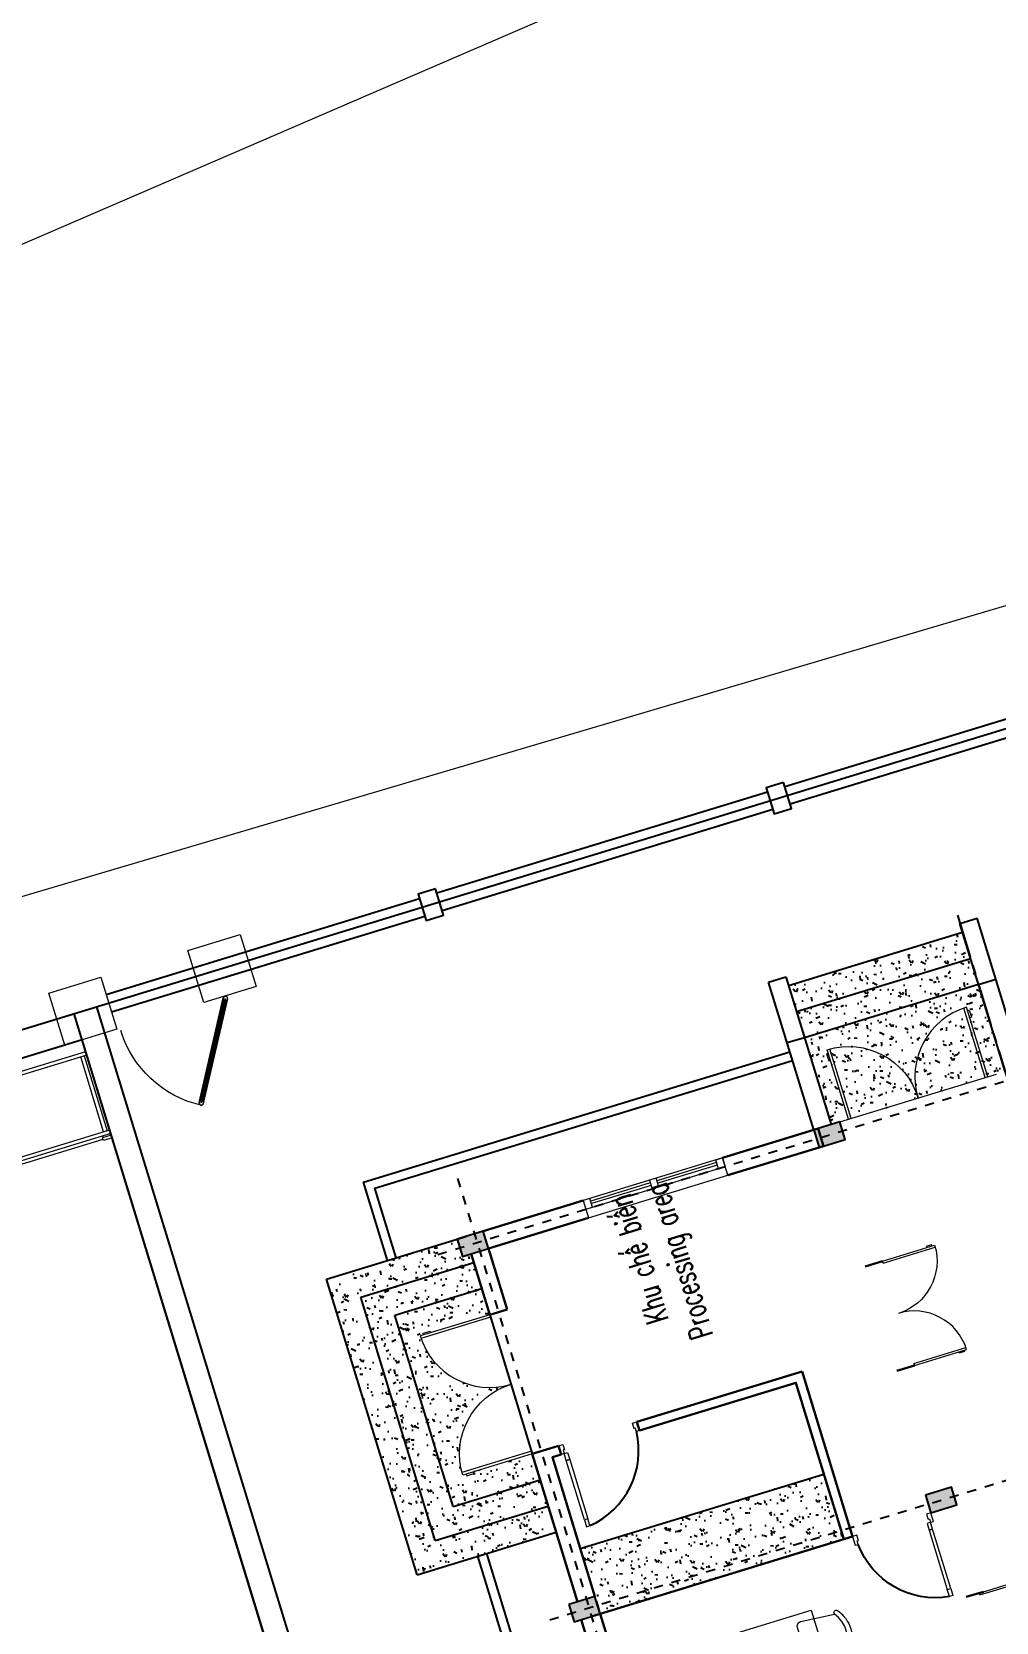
# Model space of a CAD drawing. Header units: inches. Extents: x 543393 to 2689207, y 1841861 to 9121372.
# Drawn here: x 547495.62 to 547506.22, y 1842000.31 to 1842017.8 of the extents above; entities that cross this region are included whole.
import ezdxf

# ---------------------------------------------------------------- set-up
doc = ezdxf.new("R2010")
doc.units = ezdxf.units.IN
doc.header["$MEASUREMENT"] = 0
doc.linetypes.add('ACAD_ISO04W100', pattern=[30, 24, -3, 0, -3])
doc.linetypes.add('DASHDOT', pattern=[1, 0.5, -0.25, 0, -0.25])
for name, color, linetype, lineweight in [('00', 5, 'Continuous', 9), ('02 Xref Nha dieu hanh$0$Noi that 003', 24, 'Continuous', 9), ('A-Door', 254, 'Continuous', 13), ('A-Wall', 3, 'Continuous', 30), ('A310G', 5, 'Continuous', 9), ('CUA', 2, 'Continuous', 9), ('H. RAO', 5, 'Continuous', 9), ('Kich thuoc', 8, 'Continuous', 18), ('Level 30', 7, 'Continuous', 0)]:
    doc.layers.add(name, color=color, linetype=linetype, lineweight=lineweight)
for name, color, linetype in [('0_Central_Road', 9, 'Continuous'), ('Duong', 4, 'Continuous'), ('KICHTHUOCTHACH', 161, 'Continuous'), ('LAPMOI', 4, 'Continuous'), ('NET THAY', 4, 'Continuous'), ('NT', 1, 'Continuous'), ('QUYEN', 7, 'Continuous')]:
    doc.layers.add(name, color=color, linetype=linetype)
doc.styles.add('DIM', font='vnsimli.shx', dxfattribs={"width": 0.65})
pattern_1 = [(49.99999999999999, (-436097.4102830218, -62237.63004785349), (364.369337992008, -31.87817107780617), [38.1, -419.1]), (355, (-436097.4102830218, -62237.63004785349), (-70.48684284993868, 382.1136904780703), [30.48, -335.28116834]), (100.4514447, (-436067.0462690218, -62240.28655485349), (293.8824941807065, 350.2355038243902), [32.38001759999999, -356.1804891999999]), (46.18420000000001, (-436097.4102830218, -62136.03004785349), (542.1580817842598, -84.0846558654543), [57.15, -628.65]), (96.63555760999994, (-436052.2304830218, -62143.03704785349), (474.808268103006, 494.8522491954431), [48.57004628, -534.27121632]), (351.1841511700001, (-436097.4102830218, -62136.03004785349), (474.8082681299541, 494.8522491710653), [45.71993414, -502.91946384]), (21, (-436046.6102830218, -62161.43004785349), (303.228782538265, -204.5303963741752), [38.1, -419.1]), (326.0000000000001, (-436046.6102830218, -62161.43004785349), (123.6040566952941, 368.3759322446385), [30.48, -335.28]), (71.45144499999999, (-436021.3412178218, -62178.47424765349), (426.8328385574323, 163.8455377718105), [32.3800176, -356.1798752]), (37.50000000000001, (-436097.4102830218, -62237.63004785349), (6.177206501183633, 169.1100777463062), [0, -331.216, 0, -340.36, 0, -336.55]), (7.499999999999999, (-436097.4102830218, -62237.63004785349), (133.6393250206115, 200.361149636239), [0, -194.056, 0, -323.596, 0, -128.27]), (327.5, (-436210.6942830218, -62237.63004785349), (271.1811903337428, -11.45748798534689), [0, -127, 0, -396.24, 0, -525.78]), (317.5, (-436261.4942830218, -62237.63004785349), (296.2583627720361, 50.85298206666606), [0, -165.1, 0, -263.144, 0, -373.38])]

# ---------------------------------------------------------------- blocks, each defined once
blk = doc.blocks.new('HR')
at = {"layer": 'LAPMOI'}
for points in [[(197004.9371607055, 65096.24289840326), (197204.9371607055, 65096.24289840326), (197204.9371607055, 65396.24289840326), (197004.9371607055, 65396.24289840326)], [(201004.9371607055, 65096.24289840326), (201204.9371607055, 65096.24289840326), (201204.9371607055, 65396.24289840326), (201004.9371607055, 65396.24289840326)]]:
    blk.add_lwpolyline(points, close=True, dxfattribs=at)
for points in [[(197204.9371607055, 65346.24289840326), (201004.9371607055, 65346.24289840326)], [(197204.9371607055, 65146.24289840326), (201004.9371607055, 65146.24289840326)]]:
    blk.add_lwpolyline(points, dxfattribs=at)
blk = doc.blocks.new('Cong_Tram')
at = {"layer": 'H. RAO'}
for p, q in [((780, 9025), (780.0000000000036, 13958.25327212953)), ((1680, 9025), (1680, 13958.25327212951)), ((-175, 9181.2512237884), (-175, 11781.2512237884)), ((-175, 11781.2512237884), (175.0000000000036, 11781.25122378839)), ((-75, 11681.2512237884), (175, 11681.2512237884)), ((-75, 9281.2512237884), (-75, 11681.2512237884)), ((175, 11681.2512237884), (175, 9181.2512237884)), ((475, 11681.2512237884), (475, 9181.2512237884)), ((175, 9281.2512237884), (-75, 9281.2512237884)), ((175, 9181.251223788415), (-175, 9181.2512237884)), ((1720, 8995), (1700, 8995)), ((1720, 9005), (1719.999999999996, 8905)), ((1750, 9005), (1720, 9005)), ((1750, 9005), (1749.999999999996, 8905)), ((1719.999999999996, 8915), (1699.999999999996, 8915)), ((1749.999999999996, 8905), (1719.999999999996, 8905)), ((1728.427946884247, 8716.117096656875), (1728.427946884254, 8773.549628058594)), ((1742.515379712953, 8773.549628058594), (1728.427946884254, 8773.549628058594)), ((1734.999999999996, 8773.549628058594), (1734.999999999996, 8905)), ((1742.515379712953, 8716.117096656875), (1742.515379712953, 8773.549628058594)), ((1769.942982168141, 8748.451174256581), (1742.51537971295, 8748.451174256581)), ((1769.942982168141, 8824.833362357735), (2009.942982168141, 8824.833362357735)), ((1769.942982168141, 8664.833362357735), (1769.942982168141, 8824.833362357735)), ((2009.942982168141, 8664.833362357735), (2009.942982168141, 8824.833362357735)), ((1742.515379712953, 8716.117096656875), (1728.427946884247, 8716.117096656875)), ((1734.999999999996, 8716.117096656875), (1734.999999999996, 2425)), ((1769.942982168141, 8741.215550458888), (1742.51537971295, 8741.215550458888)), ((1769.942982168141, 8664.833362357735), (2009.942982168141, 8664.833362357735)), ((1719.999999999996, 2415), (1699.999999999996, 2415)), ((1720, 2335), (1700, 2335)), ((1720, 2325), (1719.999999999996, 2425)), ((1749.999999999996, 2425), (1719.999999999996, 2425)), ((1750, 2325), (1720, 2325)), ((1750, 2325), (1749.999999999996, 2425)), ((1659.409976465628, 1296.650635094615), (637.5, 706.6506350946147)), ((1671.909976465628, 1275), (650, 685)), ((1648.919595408719, 1284.820508075878), (652.9903810566757, 709.820508075878)), ((1684.409976465628, 1253.349364905385), (662.5, 663.3493649053853)), ((1647.066841632593, 1272.203814800596), (664.8431348328013, 705.1166932752822)), ((1647.066841632593, 1272.203814800596), (664.8431348330341, 705.1166932752822)), ((1668.919595408719, 1250.179491924355), (672.9903810566757, 675.1794919243548)), ((1657.066841632593, 1254.883306724951), (674.8431348328013, 687.796185199637)), ((1657.066841632593, 1254.883306724951), (674.8431348330341, 687.796185199637))]:
    blk.add_line(p, q, dxfattribs=at)
for points in [[(25, 12525), (25, 11925), (625, 11925), (625, 12525)], [(175, 11881.2512237884), (175, 11681.2512237884), (475, 11681.2512237884), (475, 11881.2512237884)], [(175, 9081.2512237884), (175, 9281.2512237884), (475, 9281.2512237884), (475, 9081.2512237884)], [(25, 9025), (25, 8425), (625, 8425), (625, 9025)], [(760, 9025), (760, 2325), (800, 2325), (800, 9025)], [(800, 8995), (800, 8955), (1660, 8955), (1660, 8995)], [(1660, 9025), (1660, 2325), (1700, 2325), (1700, 9025)], [(800, 7895), (800, 7855), (1660, 7855), (1660, 7895)], [(800, 6795), (800, 6755), (1660, 6755), (1660, 6795)], [(800, 5695), (800, 5655), (1660, 5655), (1660, 5695)], [(800, 4595), (800, 4555), (1660, 4555), (1660, 4595)], [(800, 3495), (800, 3455), (1660, 3455), (1660, 3495)], [(25, 2525), (25, 1925), (625, 1925), (625, 2525)], [(800, 2395), (800, 2355), (1660, 2355), (1660, 2395)], [(25, 925), (25, 325), (625, 325), (625, 925)]]:
    blk.add_lwpolyline(points, close=True, dxfattribs=at)
for centre, radius in [((1671.909976465628, 1275), 25), ((1671.909976465628, 1275), 22), ((650, 685), 25), ((650, 685), 22)]:
    blk.add_circle(centre, radius, dxfattribs=at)
blk.add_arc((650, 685), 1205.000000000007, 29.9999999980972, 90, dxfattribs=at)
blk = doc.blocks.new('D800')
at = {"layer": 'CUA'}
for p, q in [((0, 800), (-800, 800)), ((0, 770), (-799.4373021069332, 770)), ((-759.6220223050914, 819.6199698164128), (-678.5231775331195, 819.6199698164128)), ((-759.6220223050914, 799.9999999999964), (-759.6220223050914, 819.6199698164128)), ((-678.5231775331195, 819.6199698164128), (-678.5231775331195, 800)), ((0, 770), (0, 800))]:
    blk.add_line(p, q, dxfattribs=at)
blk.add_arc((0, 800), 800, 180, 270, dxfattribs=at)
blk = doc.blocks.new('A$C7DB75F4D')
at = {"layer": 'A-Door'}
for points in [[(624.9999986886978, 939.9999987788397), (624.9999986886978, 859.9999987788397), (664.9999986886978, 859.9999987788397), (664.9999986886978, 939.9999987788397)], [(624.9999986886978, 179.9999987788397), (624.9999986886978, 859.9999987788397), (664.9999986886978, 859.9999987788397), (664.9999986886978, 179.9999987788397)], [(624.9999986886978, 99.99999877883965), (624.9999986886978, 179.9999987788397), (664.9999986886978, 179.9999987788397), (664.9999986886978, 99.99999877883965)], [(-165.0000013113022, 99.99999877883965), (-165.0000013113022, 59.99999877883965), (-150.0000013113022, 59.99999877883965), (-150.0000013113022, 49.99999877883965), (-150.0000013113022, -1.221160346176475e-06), (-200.0000013113022, -1.221160346176475e-06), (-200.0000013113022, 99.99999877883965)], [(664.9999986886978, 99.99999877883965), (699.9999986886978, 99.99999877883965), (699.9999986886978, -1.221160346176475e-06), (649.9999986886978, -1.221160346176475e-06), (649.9999986886978, 49.99999877883965), (649.9999986886978, 59.99999877883965), (664.9999986886978, 59.99999877883965)]]:
    blk.add_lwpolyline(points, close=True, dxfattribs=at)
at = {"layer": 'NT', "color": 1}
blk.add_arc((732.7361624520785, 47.18860666957081), 899.288197890312, 96.88065241804014, 176.633324203001, dxfattribs=at)
blk = doc.blocks.new('02 Xref Nha dieu hanh$0$ban6c 900x1800')
blk.add_lwpolyline([(-450.0000000046275, 1800.000000018546), (450.0000000046275, 1800.000000018546), (450.0000000046275, 0), (-450.0000000046275, 0)], close=True)
for points in [[(-683.725932845422, 1250.271042899156, -0.8233942001588791), (-725.6365506955626, 1218.014209606619, -0.3402715766636783), (-725.6365507088904, 1693.994522030487, -0.8233942001248692), (-683.7259328434811, 1661.737688758476, 0.3402715766599266)], [(683.7259328454202, 1250.271042899156, 0.8233942001588791), (725.6365506955608, 1218.014209606619, 0.3402715766636783), (725.6365507088885, 1693.994522030487, 0.8233942001248692), (683.7259328434793, 1661.737688758476, -0.3402715766599266)], [(-683.725932845422, 676.9904676676233, -0.8233942001588791), (-725.6365506955626, 644.7336343750867, -0.3402715766636783), (-725.6365507088904, 1120.713946798955, -0.8233942001248692), (-683.7259328434811, 1088.457113526943, 0.3402715766599266)], [(683.7259328454202, 676.9904676676233, 0.8233942001588791), (725.6365506955608, 644.7336343750867, 0.3402715766636783), (725.6365507088885, 1120.713946798955, 0.8233942001248692), (683.7259328434793, 1088.457113526943, -0.3402715766599266)], [(-683.725932845422, 118.9938080693319, -0.8233942001588791), (-725.6365506955626, 86.73697477679525, -0.3402715766636783), (-725.6365507088904, 562.7172872006631, -0.8233942001248692), (-683.7259328434811, 530.460453928652, 0.3402715766599266)], [(683.7259328454202, 118.9938080693319, 0.8233942001588791), (725.6365506955608, 86.73697477679525, 0.3402715766636783), (725.6365507088885, 562.7172872006631, 0.8233942001248692), (683.7259328434793, 530.460453928652, -0.3402715766599266)]]:
    blk.add_lwpolyline(points, format="xyb", close=True)
for points in [[(-683.7259328432574, 1661.737688759174), (-302.5429396864201, 1693.994522027933, -0.4142135623729238), (-249.6562383083019, 1641.107820649784), (-249.6562383082874, 1270.900911003097, -0.4142135623730849), (-302.5429396864201, 1218.014209624962), (-683.7259328458476, 1250.271042900196)], [(683.7259328432556, 1661.737688759174), (302.5429396864183, 1693.994522027933, 0.4142135623729238), (249.6562383083001, 1641.107820649784), (249.6562383082855, 1270.900911003097, 0.4142135623730849), (302.5429396864183, 1218.014209624962), (683.7259328458458, 1250.271042900196)], [(-683.7259328432574, 1088.457113527642), (-302.5429396864201, 1120.713946796401, -0.4142135623729238), (-249.6562383083019, 1067.827245418252), (-249.6562383082874, 697.620335771564, -0.4142135623730849), (-302.5429396864201, 644.7336343934294), (-683.7259328458476, 676.9904676686638)], [(683.7259328432556, 1088.457113527642), (302.5429396864183, 1120.713946796401, 0.4142135623729238), (249.6562383083001, 1067.827245418252), (249.6562383082855, 697.620335771564, 0.4142135623730849), (302.5429396864183, 644.7336343934294), (683.7259328458458, 676.9904676686638)], [(-683.7259328432574, 530.4604539293505), (-302.5429396864201, 562.7172871981093, -0.4142135623729238), (-249.6562383083019, 509.8305858199601), (-249.6562383082874, 139.6236761732725, -0.4142135623730849), (-302.5429396864201, 86.73697479513794), (-683.7259328458476, 118.9938080703723)], [(683.7259328432556, 530.4604539293505), (302.5429396864183, 562.7172871981093, 0.4142135623729238), (249.6562383083001, 509.8305858199601), (249.6562383082855, 139.6236761732725, 0.4142135623730849), (302.5429396864183, 86.73697479513794), (683.7259328458458, 118.9938080703723)]]:
    blk.add_lwpolyline(points, format="xyb")
blk = doc.blocks.new('NVP')
at = {"layer": 'KICHTHUOCTHACH'}
h = blk.add_hatch(dxfattribs=at)
h.set_pattern_fill('AR-CONC', color=8, scale=2)
h.set_pattern_definition(pattern_1)
h.paths.add_polyline_path([(213893.5373812887, 8974.369935470699), (213993.5373812887, 8974.369935470699), (213993.5373812887, 10474.3699354707), (213893.5373812887, 10474.3699354707)])
h.paths.add_polyline_path([(213893.5373812887, 10474.3699354707), (210593.5373812887, 10474.3699354707), (210593.5373812887, 8874.370605780183), (210893.5373812887, 8874.370857146241), (210893.5373812887, 10174.3699354707), (213693.5373812887, 10174.3699354707), (213693.5373812887, 8874.369935470699), (213793.5373812887, 8874.369935470699), (213793.5373812887, 8974.369935470699), (213893.5373812887, 8974.369935470699)])
h.paths.add_polyline_path([(210893.5373812887, 10174.3699354707), (210893.5373812887, 8874.370857146241), (211193.5373812887, 8874.3711085123), (211193.5373812887, 9874.369935470699), (213393.5373812887, 9874.369935470699), (213393.5373812887, 8874.369935470699), (213693.5373812887, 8874.369935470699), (213693.5373812887, 10174.3699354707)], flags=17)
h.paths.add_polyline_path([(211193.5373812887, 9874.369935470699), (211193.5373812887, 8874.3711085123), (211493.5373812887, 8874.371359878358), (211493.5373812887, 9552.893113003818), (211473.9174114722, 9552.893113003818), (211473.9174114722, 9633.99195777579), (211493.5373812887, 9674.369935470699, -0.4142133783146879), (212293.5373812888, 8874.370438202815, -0.4142137464316418), (213093.5373812887, 9674.370940934932), (213093.5373812887, 9633.992963240024), (213113.1573511051, 9633.992963240024), (213113.1573511051, 9552.894118468052), (213093.537352215, 8874.369935470699), (213393.5373812887, 8874.369935470699), (213393.5373812887, 9874.369935470699)], flags=16)
h = blk.add_hatch(dxfattribs=at)
h.set_pattern_fill('AR-CONC', color=8, scale=2)
h.set_pattern_definition(pattern_1)
h.paths.add_polyline_path([(209693.5373812885, 8674.369935470699), (209793.5373812887, 8674.369935470699), (210343.5373812887, 8674.369935470699), (210343.5373812887, 5874.369935470961), (209693.5373812885, 5874.369935470961)])
h.paths.add_polyline_path([(209593.5373812887, 8674.369935470699), (209693.5373812885, 8674.369935470699), (209693.5373812885, 5874.369935470961), (209593.5373812887, 5874.369935470961)])
h = blk.add_hatch(dxfattribs=at)
h.set_pattern_fill('AR-CONC', color=8, scale=2)
h.set_pattern_definition([(49.99999999999999, (-385191.5149544009, -62237.63004785349), (364.369337992008, -31.87817107780617), [38.1, -419.1]), (355, (-385191.5149544009, -62237.63004785349), (-70.48684284993868, 382.1136904780703), [30.48, -335.28116834]), (100.4514447, (-385161.1509404008, -62240.28655485349), (293.8824941807065, 350.2355038243902), [32.3800176, -356.1804892]), (46.18420000000001, (-385191.5149544009, -62136.03004785349), (542.1580817842598, -84.0846558654543), [57.15, -628.65]), (96.63555760999995, (-385146.3351544008, -62143.03704785349), (474.808268103006, 494.8522491954431), [48.57004628, -534.27121632]), (351.1841511700001, (-385191.5149544009, -62136.03004785349), (474.8082681299541, 494.8522491710653), [45.71993414, -502.91946384]), (21, (-385140.7149544008, -62161.43004785349), (303.228782538265, -204.5303963741752), [38.1, -419.1]), (326.0000000000001, (-385140.7149544008, -62161.43004785349), (123.6040566952941, 368.3759322446385), [30.48, -335.28]), (71.45144499999999, (-385115.4458892008, -62178.47424765349), (426.8328385574323, 163.8455377718105), [32.3800176, -356.1798752]), (37.50000000000001, (-385191.5149544009, -62237.63004785349), (6.177206501183633, 169.1100777463062), [0, -331.216, 0, -340.36, 0, -336.55]), (7.499999999999999, (-385191.5149544009, -62237.63004785349), (133.6393250206115, 200.361149636239), [0, -194.056, 0, -323.596, 0, -128.27]), (327.5, (-385304.7989544009, -62237.63004785349), (271.1811903337428, -11.45748798534689), [0, -127, 0, -396.24, 0, -525.78]), (317.5, (-385355.5989544009, -62237.63004785349), (296.2583627720361, 50.85298206666606), [0, -165.1, 0, -263.144, 0, -373.38])])
h.paths.add_polyline_path([(214993.5373812887, 4674.376822600032), (213993.5373812887, 4674.376822600032), (213993.5373812887, 4574.369935470961), (213993.5373812887, 2774.371787071817), (213993.5373812887, 2674.37178707205), (214993.5373812887, 2674.37178707205)])
h.paths.add_polyline_path([(214993.5373812887, 2674.37178707205), (215293.5373812887, 2674.37178707205), (215293.5373812887, 4674.376822600032), (214993.5373812887, 4674.376822600032)])
h.paths.add_polyline_path([(215293.5373812887, 2674.37178707205), (215593.5373812887, 2674.37178707205), (215593.5373812887, 4674.376822600032), (215293.5373812887, 4674.376822600032)])
at = {"layer": 'NET THAY'}
h = blk.add_hatch(color=8, dxfattribs=at)
h.dxf.hatch_style = 1
h.paths.add_polyline_path([(209793.5373812887, 8974.369935470699), (209593.5373812887, 8974.369935470699), (209593.5373812887, 8674.369935470699), (209793.5373812887, 8674.369935470699)])
h = blk.add_hatch(color=8, dxfattribs=at)
h.dxf.hatch_style = 1
h.paths.add_polyline_path([(213993.5373812887, 8974.369935470699), (213793.5373812887, 8974.369935470699), (213793.5373812887, 8674.369935470699), (213993.5373812887, 8674.369935470699)])
h = blk.add_hatch(color=8, dxfattribs=at)
h.dxf.hatch_style = 1
h.paths.add_polyline_path([(209793.5373812887, 4874.369935470961), (209593.5373812887, 4874.369935470961), (209593.5373812887, 4574.369935470961), (209793.5373812887, 4574.369935470961)])
h = blk.add_hatch(color=8, dxfattribs=at)
h.dxf.hatch_style = 1
h.paths.add_polyline_path([(213993.5373812887, 4874.369935470961), (213793.5373812887, 4874.369935470961), (213793.5373812887, 4574.369935470961), (213993.5373812887, 4574.369935470961)])
at = {"layer": 'A-Wall'}
for p, q in [((209593.5373812887, 8894.369935470582), (209193.5373812887, 8894.369935470626)), ((209593.5373812887, 8774.369935470699), (209593.5373812884, 5774.369935470961)), ((209793.5373812887, 8874.369935470699), (211493.5373812887, 8874.371359878358)), ((211493.5373812887, 8874.371359878358), (211493.5373812887, 8674.369935470699)), ((213793.5373812887, 8874.369935470699), (213093.5373812887, 8874.369935470699)), ((213093.5373812887, 8874.369935470699), (213093.5373812887, 8674.369935470699)), ((209593.5373812887, 8674.369935470699), (209193.5373812887, 8674.369935470742)), ((209743.5373812887, 8674.369935470699), (209643.5373812887, 8674.369935470699)), ((211393.5373812887, 8574.369935470699), (211493.5373812887, 8574.369935470699)), ((211493.5373812887, 8674.369935470699), (211493.5373812888, 8574.369935470699)), ((213093.5373812887, 8674.369935470699), (213793.5373812887, 8674.369935470699)), ((213793.5373812887, 8674.369935470699), (213793.5373812887, 7524.369935470713)), ((213993.5373812887, 7524.369935470713), (213993.5373812887, 8674.369935470699)), ((211393.5373812887, 7674.369935470699), (211493.5373812887, 7674.369935470699)), ((211493.5373812888, 7674.369935470699), (211493.5373812887, 5774.369935470961)), ((211493.5373812887, 5774.369935470961), (209593.5373812887, 5774.369935470961)), ((213793.5373812887, 5924.369935470713), (213793.5373812887, 4824.376822600032)), ((213993.5373812887, 4824.376822600032), (213993.5373812887, 5924.369935470713)), ((208593.5373337084, 4574.375314402285), (208593.5374288669, 4774.375314402285)), ((211193.5373184498, 4574.379124663865), (211193.5375595136, 4774.376822599814)), ((212393.5374441275, 4574.379124663865), (212393.5372030637, 4774.376822599814)), ((213793.5373812887, 4824.376822600032), (213993.5373812887, 4824.376822600032))]:
    blk.add_line(p, q, dxfattribs=at)
for points in [[(209793.5373812887, 8674.369935470699), (211393.5373812887, 8674.369935470699), (211393.5373812887, 8574.369935470699)], [(211393.5373812887, 7674.369935470699), (211393.5373812887, 5874.369935470961), (209593.5373812887, 5874.369935470961)]]:
    blk.add_lwpolyline(points, dxfattribs=at)
at = {"layer": 'A310G'}
blk.add_line((213993.5373812887, 4574.369935470961), (213993.5373812887, 2774.371787071817), dxfattribs=at)
at = {"layer": 'CUA'}
blk.add_lwpolyline([(213993.5373812887, 5924.369935470713), (213993.5373812887, 7524.369935470713), (213793.5373812887, 7524.369935470713), (213793.5373812887, 5924.369935470713)], close=True, dxfattribs=at)
at = {"layer": 'CUA', "color": 8}
for points in [[(213893.5373812887, 7524.369935470713), (213893.5373812887, 5924.369935470713)], [(213934.3430501483, 6763.062899724078), (213934.3430501483, 7446.984006963983)], [(213963.5373812887, 6763.062899724078), (213963.5373812887, 7446.984006963983)], [(213934.3430501483, 6001.755863977443), (213934.3430501483, 6685.676971217348)], [(213963.5373812887, 6001.755863977443), (213963.5373812887, 6685.676971217348)]]:
    blk.add_lwpolyline(points, dxfattribs=at)
for points in [[(213893.5373812887, 7524.369935470713), (213893.5373812887, 7446.984006963983), (213993.5373812887, 7446.984006963983), (213993.5373812887, 7524.369935470713)], [(213893.5373812887, 6763.062899724078), (213893.5373812887, 6685.676971217348), (213993.5373812887, 6685.676971217348), (213993.5373812887, 6763.062899724078)], [(213893.5373812887, 5924.369935470713), (213893.5373812887, 6001.755863977443), (213993.5373812887, 6001.755863977443), (213993.5373812887, 5924.369935470713)]]:
    blk.add_lwpolyline(points, close=True, dxfattribs=at)
at = {"layer": 'KICHTHUOCTHACH'}
for p, q in [((213093.5373812887, 8874.370940934932), (211493.5373812887, 8874.370940934932)), ((214993.5373812887, 4674.376822600032), (214993.5373812887, 4874.376822600032)), ((214993.5373812887, 2674.37178707205), (214993.5373812887, 2474.37178707205))]:
    blk.add_line(p, q, dxfattribs=at)
at = {"layer": 'NET THAY'}
for p, q in [((210593.5373812887, 10474.3699354707), (213993.5373812887, 10474.3699354707)), ((210593.5373812887, 10474.3699354707), (210593.5373812887, 8874.369935470699)), ((213993.5373812887, 10474.3699354707), (213993.5373812887, 8874.369935470699)), ((210893.5373812887, 10174.3699354707), (213693.5373812887, 10174.3699354707)), ((210893.5373812887, 10174.3699354707), (210893.5373812887, 8874.369935470699)), ((213693.5373812887, 10174.3699354707), (213693.5373812887, 8874.369935470699)), ((211193.5373812887, 9874.369935470699), (213393.5373812887, 9874.369935470699)), ((211193.5373812887, 9874.369935470699), (211193.5373812887, 8874.369935470699)), ((213393.5373812887, 9874.369935470699), (213393.5373812887, 8874.369935470699)), ((210343.5373812887, 8674.369935470699), (210343.5373812887, 5874.369935470961)), ((213993.5373812887, 4674.376822600032), (213993.5373812887, 4874.376822600032)), ((213993.5373812887, 4874.376822600032), (215693.5373812887, 4874.376822600032)), ((215693.5373812887, 4874.376822600032), (215693.5373812887, 4674.376822600032)), ((215693.5373812887, 4674.376822600032), (213993.5373812887, 4674.376822600032)), ((214993.5373812887, 2674.37178707205), (214993.5373812887, 4674.369935470713)), ((215593.5373812887, 4674.369935470713), (215593.5373812887, 2674.37178707205)), ((213993.5373812887, 2674.37178707205), (215693.5373812887, 2674.37178707205)), ((215693.5373812887, 2674.37178707205), (215693.5373812887, 2474.37178707205)), ((213993.5373812887, 2474.37178707205), (215693.5373812887, 2474.37178707205))]:
    blk.add_line(p, q, dxfattribs=at)
for points in [[(201793.5373812887, 9774.369935470699), (210593.5373812887, 9774.369935470699)], [(201793.5373812887, 9674.369935470699), (210593.5373812887, 9674.369935470699)], [(213993.5373812887, 9774.369935470699), (214893.5373812887, 9774.369935470699), (214893.5373812887, 4874.376822600032)], [(213993.5373812887, 9674.369935470699), (214793.5373812887, 9674.369935470699), (214793.5373812887, 4874.376822600032)], [(215293.5373812887, 4674.369935470713), (215293.5373812887, 2674.37178707205)]]:
    blk.add_lwpolyline(points, dxfattribs=at)
at = {"layer": 'NET THAY', "color": 8, "linetype": 'ACAD_ISO04W100', "ltscale": 0.2}
for points in [[(209693.5373812887, 9224.952519790328), (209693.5373812887, -4042.156749153975)], [(213893.5373812887, 9224.952519790328), (213893.5373812887, -4042.156749153975)], [(214628.6289398652, 8774.369935470699), (183809.0231012125, 8774.369935470699)]]:
    blk.add_lwpolyline(points, dxfattribs=at)
at = {"layer": 'NET THAY'}
for points in [[(209793.5373812887, 8974.369935470699), (209593.5373812887, 8974.369935470699), (209593.5373812887, 8674.369935470699), (209793.5373812887, 8674.369935470699)], [(213993.5373812887, 8974.369935470699), (213793.5373812887, 8974.369935470699), (213793.5373812887, 8674.369935470699), (213993.5373812887, 8674.369935470699)], [(209793.5373812887, 4874.369935470961), (209593.5373812887, 4874.369935470961), (209593.5373812887, 4574.369935470961), (209793.5373812887, 4574.369935470961)], [(213993.5373812887, 4874.369935470961), (213793.5373812887, 4874.369935470961), (213793.5373812887, 4574.369935470961), (213993.5373812887, 4574.369935470961)]]:
    blk.add_lwpolyline(points, close=True, dxfattribs=at)
at = {"layer": 'NET THAY', "color": 8, "linetype": 'ACAD_ISO04W100', "ltscale": 20}
blk.add_lwpolyline([(215789.4850455991, 2674.37178707205), (182467.4850455991, 2674.37178707205)], dxfattribs=at)
at = {"layer": '00'}
for p, rotation in [((212293.5373812887, 8874.370940934932), 270), ((213993.5373812887, 3674.374304836041), 180)]:
    blk.add_blockref('D800', p, dxfattribs=dict(at, rotation=rotation))
at = {"layer": '00', "xscale": -0.7499999999994081, "yscale": 0.7499999999994081, "zscale": 0.7499999999994081, "rotation": 269.9999279888618}
for p in [(207993.5373812876, 4624.375765764424), (211793.5373054465, 4574.377122403159)]:
    blk.add_blockref('D800', p, dxfattribs=at)
at = {"layer": '02 Xref Nha dieu hanh$0$Noi that 003', "color": 2, "rotation": 90.00000578131493}
blk.add_blockref('02 Xref Nha dieu hanh$0$ban6c 900x1800', (208953.8907955494, 6896.475142983174, -1.359272256857016e-08), dxfattribs=at)
at = {"layer": 'A-Wall', "rotation": 90.00000000000001}
blk.add_blockref('A$C7DB75F4D', (211493.5373800675, 7874.369936782001), dxfattribs=at)
at = {"layer": 'CUA', "xscale": -1, "rotation": 90}
blk.add_blockref('D800', (212293.5373812887, 8874.369935470699), dxfattribs=at)
at = {"layer": 'CUA', "xscale": 0.7499999999994081, "yscale": 0.7499999999994081, "zscale": 0.7499999999994081, "rotation": 89.99992798886176}
blk.add_blockref('D800', (211793.5373054474, 4574.377876500985), dxfattribs=at)
at = {"layer": 'CUA', "xscale": -1}
blk.add_blockref('D800', (213993.5363758244, 3674.374304836041), dxfattribs=at)
at = {"layer": 'QUYEN', "xscale": -1, "rotation": 90}
blk.add_blockref('A$C7DB75F4D', (209593.5373800672, 5574.369934159658), dxfattribs=at)
at = {"layer": 'Kich thuoc', "insert": (213929.7057627579, 6506.161324442313), "char_height": 250, "attachment_point": 9, "style": 'DIM'}
blk.add_mtext_dynamic_manual_height_columns('\\pi834.82;Khu chế biến\\PProcessing area', width=3191.607251020148, gutter_width=1666.666666666667, heights=[0], dxfattribs=at)

msp = doc.modelspace()

# ---------------------------------------------------------------- linework, layer by layer
at = {"layer": '0_Central_Road', "linetype": 'DASHDOT', "ltscale": 1000}
msp.add_lwpolyline([(547542.1076814103, 1841963.565721434), (547526.0159363034, 1842016.159026516), (547425.6105356929, 1841985.438422221), (547461.3049521117, 1841868.776909131), (547533.023095405, 1841890.720197913)], dxfattribs=at)
at = {"layer": 'Duong', "color": 8}
msp.add_lwpolyline([(547482.2397520982, 1842002.660441537), (547482.5030715637, 1842001.799823817, -0.414213562373095), (547482.0119596659, 1842000.875697688), (547441.3621160472, 1841988.438241606), (547476.0383638665, 1841875.104450364), (547531.5195195181, 1841892.079778566), (547519.7403621, 1841930.578077886, -0.4142135623730951), (547521.5588034515, 1841933.999842204), (547531.3698454539, 1841937.00168411), (547530.0473965834, 1841941.323897546), (547520.2363545808, 1841938.32205564, -0.4142135623730951), (547516.8145902624, 1841940.140496992), (547509.2953566397, 1841964.715914093, -0.414213562373095), (547512.4411274449, 1841970.635316601), (547536.8826706791, 1841978.113589418), (547526.0982756858, 1842013.360666241), (547513.552381819, 1842009.522053591), (547522.2126664583, 1841981.217293037, -0.4142135623730951), (547520.3942251068, 1841977.795528719), (547511.1186785742, 1841974.957530037, -0.414213562373095), (547505.1992760671, 1841978.103300842), (547496.3341873991, 1842007.077430732)], format="xyb", dxfattribs=at)
at = {"layer": 'Duong'}
for points in [[(547482.4883749951, 1842002.736511605), (547482.7516944604, 1842001.875893885, -0.4142135623730951), (547482.0880297336, 1842000.627074791), (547441.6868090117, 1841988.265688777), (547476.2109166954, 1841875.429143329), (547531.1948265536, 1841892.252331395), (547519.4917392032, 1841930.502007818, -0.414213562373095), (547521.4827333837, 1841934.248465101), (547531.0451524894, 1841937.174236939), (547529.8748437543, 1841940.999204581), (547520.3124246486, 1841938.073432744, -0.414213562373095), (547516.5659673656, 1841940.064426924), (547509.046733743, 1841964.639844026, -0.414213562373095), (547512.365057377, 1841970.883939497), (547536.5579777146, 1841978.286142247), (547525.9081682258, 1842013.093347791), (547513.8595201526, 1842009.406875276), (547522.4612893551, 1841981.293363105, -0.4142135623730949), (547520.4702951746, 1841977.546905822), (547511.194748642, 1841974.70890714, -0.414213562373095), (547504.9506531704, 1841978.027230774), (547496.0855645024, 1842007.001360664)], [(547531.0451524894, 1841937.174236939), (547529.8748437543, 1841940.999204581), (547520.3124246486, 1841938.073432744, -0.414213562373095), (547516.5659673656, 1841940.064426924), (547509.046733743, 1841964.639844026, -0.414213562373095), (547512.365057377, 1841970.883939497), (547536.5579777146, 1841978.286142247), (547525.9081682258, 1842013.093347791), (547513.8595201526, 1842009.406875276), (547522.4612893551, 1841981.293363105, -0.414213562373095), (547520.4702951746, 1841977.546905822), (547511.194748642, 1841974.70890714, -0.414213562373095), (547504.9506531704, 1841978.027230774), (547496.1733376575, 1842006.714488091), (547495.9820892754, 1842006.655972654), (547495.9820892754, 1842006.655972654), (547489.7665168566, 1842004.75422096), (547489.7665168566, 1842004.75422096), (547489.7665168566, 1842004.75422096), (547489.7226302791, 1842004.897657247), (547486.9495287384, 1842004.049183414)]]:
    msp.add_lwpolyline(points, format="xyb", dxfattribs=at)
at = {"layer": 'LAPMOI'}
for points in [[(547496.4388035482, 1842007.214015729), (547499.8812744264, 1842008.26729359)], [(547496.497318985, 1842007.022767347), (547499.9397898631, 1842008.076045208)]]:
    msp.add_lwpolyline(points, dxfattribs=at)
at = {"layer": 'Level 30', "color": 5, "linetype": 'Continuous', "lineweight": 0, "flags": 128}
for points in [[(547547.3, 1842000), (547544.4, 1842008), (547543.3, 1842010), (547540.2, 1842022), (547538.3360523016, 1842032.651129705), (547507.02, 1842020.43), (547478.88, 1842008.28), (547463.9387, 1842003.0352), (547454.99, 1842000), (547450.71, 1841998.55), (547413.61, 1841987.15)], [(547413.2804, 1841984.2029), (547426.9909, 1841988.0952), (547435.2657000001, 1841990.2092), (547457.7375, 1841996.9053), (547464.7565, 1841999.0958), (547479.3031, 1842003.3802), (547483.1998, 1842004.5279), (547493.9567, 1842007.8341), (547522.5983, 1842016.3025), (547526.6753, 1842017.4738), (547526.71, 1842017.4672), (547526.7371, 1842017.4442), (547526.7454, 1842017.428), (547531.5423999999, 1842003.8542), (547539.2392, 1841980.1214), (547541.6587, 1841971.6542), (547545.1894, 1841960.2619), (547545.9864, 1841957.8444), (547545.5, 1841966), (547545.5, 1841966), (547547, 1841978)]]:
    msp.add_lwpolyline(points, dxfattribs=at)

# ---------------------------------------------------------------- block references
at = {"layer": 'A-Wall', "xscale": 0.001, "yscale": 0.001, "zscale": 0.001, "rotation": 107.0123114188912}
msp.add_blockref('NVP', (547571.485735832, 1841802.520501338), dxfattribs=at)
at = {"layer": 'H. RAO', "xscale": -0.001, "yscale": 0.001, "zscale": 0.001, "rotation": 107.0123114188912}
msp.add_blockref('Cong_Tram', (547498.2137393598, 1842007.992381237), dxfattribs=at)
at = {"layer": 'LAPMOI', "xscale": 0.001, "yscale": 0.001, "zscale": 0.001, "rotation": 197.0123114188912}
for p in [(547677.0465313168, 1842130.601143975), (547673.2215636745, 1842129.43083524)]:
    msp.add_blockref('HR', p, dxfattribs=at)

doc.saveas('drawing.dxf')
